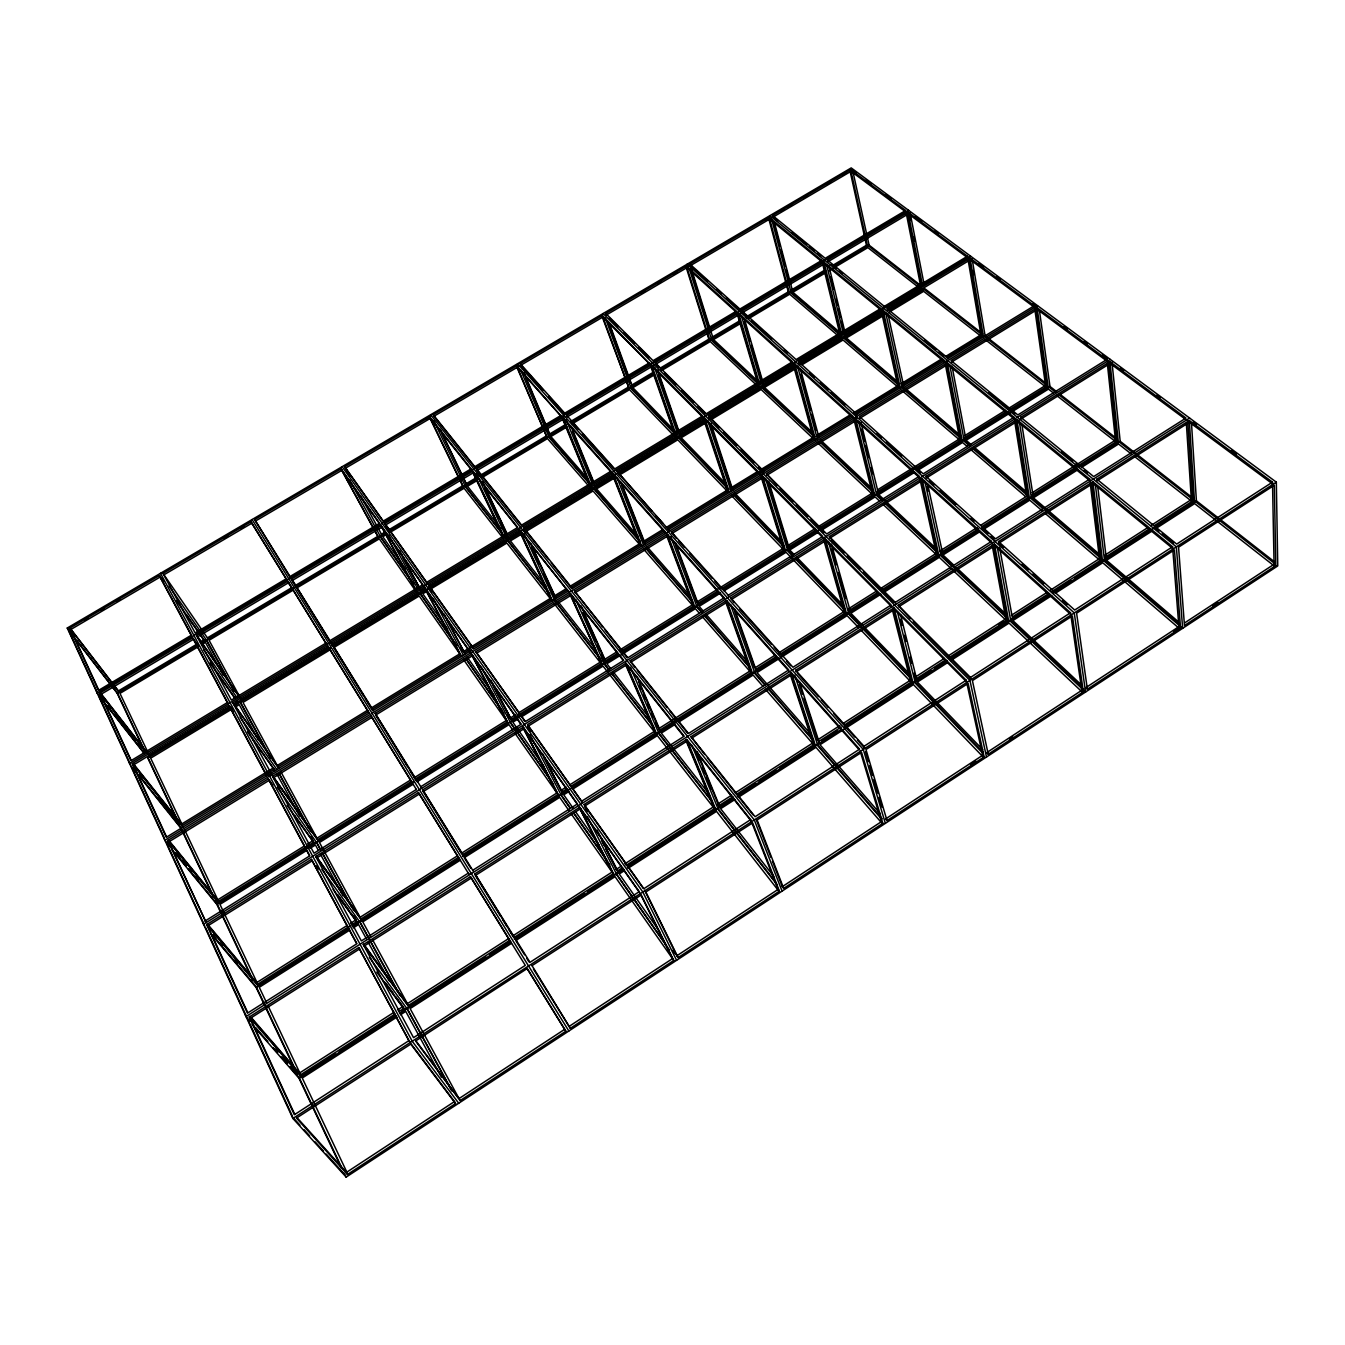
<?xml version="1.0" encoding="UTF-8"?>
<svg xmlns="http://www.w3.org/2000/svg" width="1345" height="1345" viewBox="0 0 1345 1345"><rect width="100%" height="100%" fill="white"/><g stroke="black" fill="none" stroke-linecap="round" stroke-linejoin="round"><path stroke-width="1.5" d="M296.875 1117.476L346.489 1172.369L454.475 1101.572L410.948 1043.72M564.665 1029.328L459.015 1098.596L415.756 1040.61M569.103 1026.42L672.5 958.632L640.876 894.98M678.132 957.59L645.852 891.987L752.628 822.871L779.411 891.163L678.132 957.59L676.854 955.774L778.066 889.432L752.006 823.073M783.681 888.372L757.117 819.962L861.557 752.376L882.841 823.325L783.681 888.372L782.319 886.641L881.412 821.677L860.077 750.712M894.425 609.487L796.19 671.827L795.685 670.264L894.021 607.873L966.198 680.217L982.623 755.318L885.582 818.937L887.028 820.584L984.136 756.899L968.131 683.411L865.961 749.535L887.028 820.584M1083.767 689.01L986.709 752.645L988.222 754.209L1083.347 691.818L1072.385 615.926L972.418 680.62L988.222 754.209M1003.488 547.415L998.831 543.212L998.528 541.564L1092.88 481.695L1172.571 546.759L1178.892 626.652L1085.768 687.698L1087.365 689.195L1180.557 628.081L1174.437 549.886L1076.605 613.202L1087.365 689.195M1184.575 622.937L1274.068 564.261L1272.505 482.132L1189.299 420.497L1096.847 479.173L1097.049 480.871L1189.417 422.246L1272.538 483.881M970.821 764.733L976.016 761.32M1009.473 739.38L1012.919 737.127M1173.748 631.662L1179.01 628.199L1102.732 562.765L1055.169 593.38M1212.736 606.091L1217.998 602.644M455.551 1103.572L410.797 1044.107L296.472 1118.082L347.481 1174.454L455.551 1103.572L454.475 1101.572M460.108 1100.58L565.841 1031.228L527.24 968.534L415.605 1040.996L460.108 1100.58L410.124 1008.599L511.487 943.349M533.427 969.022L570.297 1028.32L673.778 960.448L641.246 894.963L532.032 965.643M1275.8 565.606L1184.474 625.509L1178.556 547.213L1274.337 485.226L1275.8 565.606L1274.068 564.261M346.169 1177.094L1277.75 565.942L1276.338 482.166L851.217 167.906L67.25 628.031L292.891 1118.452L346.169 1177.094L344.387 1173.328M408.729 1040.761L294.37 1114.719L249.262 1017.005L358.728 947.536L409.704 1042.056L358.728 947.536M750.644 819.626L643.835 888.709L584.15 804.495L686.723 739.414L750.644 819.626L751.233 821.122L687.345 740.927L584.89 805.958L643.347 888.457M857.505 740.12L864.465 747.87L864.011 746.307L966.198 680.217M913.322 621.592L970.838 679.057L970.502 677.443L1070.502 612.765L994.476 544.137L898.157 605.25L910.363 618.65M1172.571 546.759L1074.705 610.042L998.528 541.564M1272.505 482.132L1176.69 544.086L1096.847 479.173M292.891 1118.452L1276.338 482.166M251.33 1017.593L299.447 1073.075L394.135 1012.197M397.632 1009.927L402.895 1006.548L395.581 996.595M363.335 944.61L413.537 1037.651L525.29 965.374L470.431 876.654L363.335 944.61L409.233 1007.371L407.249 1003.757L508.561 938.608M597.045 830.05L618.582 872.67L616.262 869.358L621.457 866.012M624.937 863.776L713.506 806.832L685.614 739.666M731.714 795.114L717.591 804.192L720.079 807.353L697.181 751.636M735.244 792.844L812.901 742.911L790.574 675.459M816.903 740.338L839.818 725.594M843.349 723.324L910.33 680.267L892.576 610.596M916.012 676.602L944.207 658.478M947.721 656.209L1005.841 618.834L992.139 545.112M1011.457 615.237L1046.679 592.59M1050.21 590.32L1099.504 558.612L1090.173 482.855M1105.052 555.048L1147.335 527.862M1150.849 525.592L1191.367 499.533L1186.374 423.877M999.083 624.87L1004.362 621.474M395.111 1014.012L300.355 1074.958L250.859 1017.93M398.624 1011.759L403.887 1008.363L384.351 981.85M509.637 940.34L408.241 1005.556L363.318 944.123M579.056 807.269L612.076 872.048L512.832 935.868L513.908 937.599L613.236 873.695L579.291 807.084L639.951 893.114M622.634 867.659L617.405 871.005L601.501 839.499M626.097 865.423L714.733 808.412L686.875 741.246M732.958 796.677L718.835 805.773L697.5 753.889M736.488 794.407L814.196 744.424L791.28 674.988M841.146 727.09L818.214 741.835L819.542 743.348L799.434 681.764M844.677 724.82L911.708 681.696L892.996 608.041L966.551 681.831M900.562 614.833L917.038 680.604L915.642 679.175L945.602 659.891M949.133 657.621L1007.287 620.213L993.266 544.422M1012.919 616.598L1048.159 593.918M1051.689 591.649L1101.034 559.923L1091.753 484.133M1148.882 529.123L1104.817 557.486L1106.347 558.78L1097.789 487.024M1154.178 525.727L1192.965 500.777L1187.753 421.019M289.562 1066.551L299.145 1077.547L335.662 1054.06M339.142 1051.824L394.774 1016.013M401.735 1011.541L486.15 957.22M489.664 954.95L509.032 942.509M514.311 939.113L584.436 893.988M587.933 891.735L622.987 869.173M628.233 865.81L733.025 798.375M738.254 795.013L755.688 783.799M759.168 781.546L776.603 770.332M780.083 768.096L816.684 744.542L881.244 818.634M821.896 741.196L837.548 731.125M844.492 726.653L912.313 683.025M915.777 680.789L931.396 670.735M934.876 668.499L947.014 660.681M950.495 658.445L1009.507 620.482L1085.566 692.019L1074.252 612.9L687.194 264.175L687.682 265.755M1011.272 619.339L1048.36 595.482M1055.421 590.926L1071.326 580.704M1074.857 578.434L1150.782 529.577M1156.078 526.164L1194.915 501.181L1274.505 563.404M252.154 1024.52L299.027 1078.303L396.086 1015.828M399.599 1013.575L510.713 942.072L470.431 876.654M514.984 939.331L623.794 869.307M627.274 867.071L733.95 798.409M737.43 796.19L840.726 729.713M846.022 726.3L947.014 661.303M950.545 659.033L1049.655 595.263M1053.169 592.994L1196.411 500.828L1191.485 423.053M396.994 1017.039L302.255 1078.017L347.498 1173.479M400.507 1014.786L405.77 1011.406L441.463 1077.177M624.45 870.635L619.238 873.981L659.655 931.648M627.93 868.399L716.532 811.354L778.587 890.777M734.757 799.636L720.634 808.715L773.779 876.436M738.287 797.35L815.978 747.349L881.832 823.09M947.351 662.782L917.408 682.066L982.674 749.602M950.881 660.513L1009.036 623.088L1081.985 691.834M1051.655 595.65L1012.886 620.6L1081.414 684.924M1152.346 530.838L1106.531 560.327L1178.153 621.558M1155.876 528.568L1194.646 503.602L1274.102 565.858M472.751 870.282L577.375 803.957L523.289 727.258L422.767 789.902M581.78 801.166L684.185 736.236L626.03 663.253L527.526 724.619L582.519 802.612L528.282 726.098L626.686 664.766M895.686 603.989L895.282 602.375L991.45 541.396L922.082 478.77L829.344 536.571L829.798 538.168L922.435 480.417M1089.702 479.106L995.502 538.841L925.982 476.349L1016.921 419.674L1089.702 479.106L1089.921 480.804L1015.744 420.178M1189.585 418.043L246.017 1016.551L250.103 1021.242M474.936 873.796L579.729 807.303L639.228 891.685L529.997 962.331L474.936 873.796L513.908 937.599M691.044 736.673L791.465 672.954L859.606 749.165L755.133 816.718L691.044 736.673L704.73 754.511M250.372 1018.283L359.72 948.881M364.31 945.955L471.288 878.066M475.794 875.208L580.468 808.765M691.666 738.186L791.97 674.517M898.561 606.864L994.779 545.784L1070.738 614.43M998.831 543.212L1093.081 483.393L1172.705 548.457M207.416 923.981L256.626 982.657L347.027 925.545M350.574 923.309L355.887 919.946L350.995 913.188M457.384 855.84L360.073 917.307L316.209 856.261M461.486 853.251L556.897 792.978L522.852 727.51M542.371 753.402L563.034 793.466L560.915 790.44L566.211 787.094M569.742 784.858L654.494 731.327L625.997 665.624M725.459 601.265L750.207 670.869L658.428 728.839L660.698 731.73L637.278 677.224M755.856 667.305L775.275 655.032M778.805 652.813L844.122 611.538L823.762 540.017M847.922 609.15L876.183 591.296M879.731 589.06L936.271 553.333L920.131 479.963M939.987 550.979L977.159 527.509M980.69 525.273L1026.706 496.204L1014.618 421.019M1032.136 492.774L1117.258 439.008M458.359 857.421L360.981 918.971L317.117 857.942M567.287 788.607L561.975 791.953L544.12 757.353M570.818 786.371L655.62 732.773L626.333 665.187M776.485 656.41L755.285 669.793L756.495 671.189L734.706 609.235M780.016 654.174L845.4 612.866L824.502 539.328M877.478 592.59L849.199 610.462L850.46 611.773L831.462 544.137M881.025 590.354L937.599 554.594L921.056 479.173L991.753 543.061L991.45 541.396M941.332 552.24L978.521 528.736M982.052 526.5L1028.101 497.415L1016.063 422.212M258.072 985.818L349.263 928.185M352.777 925.965L459.469 858.53M462.983 856.294L567.758 790.087M573.071 786.724L674.131 722.837M677.678 720.601L776.872 657.89M782.185 654.544L877.814 594.103M883.127 590.741L939.802 554.913L951.924 566.312M941.567 553.804L978.79 530.283M982.321 528.03L1076.303 468.632M1079.85 466.396L1118.889 441.715L1132.103 452.054M210.795 933.649L256.138 987.465L348.826 928.891M352.373 926.638L459.351 859.018L418.446 792.592L315.806 856.546L361.351 940.928L468.262 873.14L469.119 874.536L418.446 792.592M578.115 805.403L522.986 727.208L557.956 794.491L462.478 854.832L463.453 856.412L777.713 657.772M781.243 655.536L878.773 593.885M882.32 591.649L978.118 531.09M981.648 528.854L1077.547 468.228M1081.094 465.992L1120.183 441.278L1112.197 364.344M349.734 930.118L259.266 987.314L266.428 1002.428M353.281 927.882L358.594 924.519L366.462 938.995M460.141 860.312L362.78 921.863L370.665 936.322M569.036 791.448L563.74 794.811L573.189 808.295M572.567 789.229L657.352 735.614L714.061 808.194M675.425 724.182L661.303 733.109L709.118 794.038M678.956 721.946L753.116 675.055L762.716 686.068M880.925 594.238L850.881 613.253L910.279 674.702M884.472 592.002L939.264 557.351L1006.127 620.348M980.169 531.494L942.996 554.997L953.655 565.001M983.716 529.257L1029.749 500.155L1042.459 511.066M1077.748 469.792L1033.397 497.835L1100.294 555.014M1081.296 467.556L1118.552 444.001L1131.515 454.156M411.419 781.495L317.723 839.717L273.859 777.847M415.37 779.041L507.284 721.895L471.574 654.292L520.7 723.98M617.59 653.334L605.2 661.034L583.394 612.109M621.138 651.131L693.768 605.973L667.641 536.52M717.019 591.531L697.5 603.653L698.61 604.931L675.56 543.111M722.349 588.219L784.454 549.601L762.413 478.416M816.583 529.627L788.12 547.331L768.667 483.981M820.147 527.425L873.51 494.254L854.899 419.388M1006.581 411.536L964.516 437.68L965.811 438.789L952.058 366.26M1010.078 409.351L1046.898 386.469L1036.238 310.493M414.193 781.563L217.167 904.075L188.283 868.803M415.958 780.47L517.035 717.625M520.582 715.422L618.112 654.78M623.424 651.468L717.473 592.994M722.803 589.682L816.987 531.124M820.534 528.904L913.12 471.338M916.685 469.119L1008.565 411.99M1012.079 409.821L1048.848 386.956L1055.371 392.051M171.992 849.62L216.915 904.445L412.31 782.941L371.018 715.91L416.412 789.582M409.788 770.097L416.261 780.487L618.65 654.645M622.197 652.443L718.146 592.775M723.475 589.463L913.322 471.422M916.819 469.254L1007.893 412.612M1011.406 410.427L1049.974 386.452L1039.433 310.426M306.593 850.511L219.975 904.378L256.744 981.968M310.123 848.308L315.436 845.013L318.395 850.46M413.117 784.253L319.454 842.508L361.889 920.619L315.806 856.546M417.068 781.798L508.982 724.636L512.529 729.73M518.161 718.919L512.849 722.215L543.767 766.331M521.692 716.717L603.048 666.111L655.082 732.722M720.432 593.111L699.148 606.36L703.2 611M723.98 590.909L786.085 552.274L844.542 613.001M818.197 532.301L789.75 550.004L794.038 554.443M821.761 530.081L875.107 496.893L879.613 501.147M914.398 472.465L878.722 494.657L935.817 548.256M917.962 470.246L962.566 442.505L967.274 446.557M204.978 921.09L309.602 855.941L268.277 778.906L167.772 840.507L206.088 922.401L168.865 841.836M416.462 789.397L314.007 853.201L272.514 776.317L371.035 715.943M728.822 596.793L728.284 595.23L822.736 536.42L762.514 476.046L671.374 531.897L676.115 538.084M1014.012 417.303L923.225 473.843L859.539 416.597L947.284 362.831L1014.012 417.303L1014.281 418.984L946.275 363.402L960.986 439.882L877.108 492.001L878.352 493.161L860.935 422.28M1106.901 359.468L1017.846 414.933L950.982 360.561L1037.113 307.786L1106.901 359.468L1107.086 361.2L1035.953 308.442M1110.297 359.434L203.532 924.25L204.642 925.562M311.401 859.304L356.744 943.837L247.48 1013.138L206.609 924.603L311.401 859.304L356.744 943.349M630.166 660.664L726.687 600.526L788.758 669.928L688.489 733.496L630.166 660.664L630.822 662.194L727.241 602.089L789.263 671.491M730.755 597.987L825.359 539.042L891.147 604.998L792.978 667.255L730.755 597.987L734.067 602.627M1020.754 417.286L1109.928 361.721L1185.987 418.06L1093.67 476.584L1020.754 417.286L1021.023 418.967L1111.996 362.276M312.393 860.665L207.702 925.915L247.715 1012.533M316.798 857.925L419.321 794.021M423.641 791.331L524.062 728.738M731.31 599.551L825.813 540.656L891.567 606.612M1019.106 420.161L926.335 477.979L925.982 476.349M168.713 840.255L217.47 899.99L304.054 846.19M307.585 844.004L312.881 840.709L314.528 843.752L287.141 805.336M410.511 780.033L316.899 838.204L274.212 777.982M414.462 777.578L506.325 720.5L472.515 656.545M491.026 680.637L512.142 720.87L510.192 718.096L515.505 714.8M519.036 712.598L602.257 660.883M581.107 605.922L606.242 662.362L604.157 659.706L616.548 652.006M620.079 649.803L692.658 604.712L666.515 535.243M696.391 602.392L783.294 548.39L761.22 477.206M815.389 528.434L786.959 546.12L789.296 548.541L768.667 481.241M818.954 526.231L872.283 493.094L854.142 420.262M877.663 489.748L961.456 437.68M964.97 435.494L1005.27 410.46M1008.767 408.275L1045.553 385.427L1034.843 309.468M460.679 655.099L372.061 709.353L372.884 710.698L470.649 650.829M568.582 590.858L473.877 648.929L428.483 584.907L519.708 529.863L569.137 592.523L519.422 530.149L551.467 599.517L473.305 647.365M572.146 588.673L665.203 531.763L613.085 473.507L523.558 527.543L525.962 532.805M668.532 529.644L853.234 416.614L794.794 363.856L708.479 415.941L719.205 427.727M856.059 414.798L944.61 360.645L883.211 310.51L798.442 361.671L798.88 363.284L841.583 337.545M947.956 358.527L1034.322 305.719L970.048 258.106L886.775 308.358L948.309 358.392M1037.516 305.634L164.88 840.221L165.973 841.55M375.188 713.405L471.776 654.208L521.137 724.215L420.783 786.707L421.641 788.136L375.188 713.405L416.261 780.487M475.844 651.72L570.566 593.666L623.71 660.345L525.374 721.576L475.844 651.72L524.92 721.357M574.567 591.228L667.456 534.301L724.215 597.768L627.846 657.772L574.567 591.228L602.526 626.82M766.347 473.692L855.773 418.9L919.307 476.281L826.721 533.948L766.347 473.692L777.141 485.579M202.725 922.485L203.835 923.796L166.713 843.164L269.269 780.302L309.602 855.47M273.506 777.696L371.926 717.373M376.062 714.834L472.566 655.688M476.618 653.199L571.255 595.196L623.071 660.244M575.24 592.741L668.045 535.848L724.77 599.332M671.962 533.461L763.002 477.643M766.835 475.289L856.177 420.531L919.677 477.929M947.603 364.495L859.943 418.228L859.539 416.597M951.302 362.225L1037.348 309.485M133.323 763.674L181.525 824.115L273.371 767.911M277.238 765.54L367.42 710.345M371.22 708.025L459.788 653.821L424.532 588M519.321 530.787L550.508 598.29L463.521 651.535L465.32 654.09L443.884 613.824M566.632 588.421L554.174 596.054L543.834 573.525M570.196 586.235L639.632 543.75L612.379 474.634M662.883 529.51L643.229 541.547L645.281 543.884L621.222 482.384M666.447 527.324L728.956 489.076M757.067 471.876L730.738 487.983L732.89 490.219L710.933 423.423M760.581 469.724L814.986 436.436M850.208 414.865L816.718 435.36L817.861 436.436L851.368 415.908M853.739 412.713L897.804 385.729L881.563 312.191M901.234 383.644L941.971 358.712M945.501 356.543L982.623 333.829M247.614 731.999L274.884 770.702L274.128 769.306L182.214 825.578L133.996 765.154M368.244 711.69L278.012 766.936L233.122 702.914M469.741 649.551L464.412 652.813L446.876 619.86M531.14 544.069L556.09 598.491L555.132 597.264L567.607 589.631M571.171 587.462L640.64 544.927L613.421 475.811M663.926 530.67L644.255 542.707L621.693 485.057M667.49 528.484L728.267 491.278L704.192 418.648L760.597 475.239L760.11 473.642L704.78 418.177L616.867 471.221L651.821 511.033M854.899 413.756L898.998 386.755L882.337 311.149L944.93 362.309L944.61 360.645M902.428 384.653L943.181 359.703M946.729 357.535L982.186 335.83L969.392 260.863M970.518 256.105L129.54 763.422L130.616 764.767M270.866 773.257L271.841 774.636L232.904 702.914L327.625 645.751L369.236 713.018L166.292 837.296L132.298 763.641L228.835 705.368L233.374 711.808M372.884 710.698L331.627 643.347L424.566 587.261L469.808 651.417M233.895 704.309L328.516 647.197L241.394 699.837L196.538 635.512L287.746 581.259L326.583 644.289M332.501 644.776L425.356 588.74L470.599 652.897M520.397 531.359L429.274 586.37L473.457 648.727M615.59 473.911L524.247 529.039L548.676 559.57M617.473 472.767L705.301 419.758M709 417.522L795.231 365.47M798.88 363.284L883.564 312.158M887.128 310.006L972.082 258.728M149.06 755.571L230.567 706.377M234.114 704.242L237.645 702.107M424.835 589.11L421.271 591.262L403.567 558.41M430.215 585.865L505.35 540.522L506.241 541.648M591.548 488.487L508.898 538.37L509.789 539.513M612.698 475.71L595.028 486.369L595.986 487.462M617.994 472.515L676.3 437.327M704.578 420.245L679.729 435.259L680.721 436.284M709.908 417.034L759.639 387.024L760.682 388.016M793.365 366.664L763.002 384.989L764.061 385.981L744.273 318.53M882.656 312.763L844.912 335.544L846.005 336.502L828.873 265.822M888.053 309.501L922.199 288.889L923.359 289.797M231.542 707.604L147.799 758.076L179.557 825.326L157.365 797.585M234.803 705.537L331.089 647.5M332.871 646.424L520.565 532.99M524.163 530.821L613.656 476.786M618.549 473.928L705.604 421.271M709.151 419.119L794.441 367.639M799.115 364.898L883.783 313.688M889.179 310.426L924.99 288.805L980.976 332.534M232.164 708.949L150.674 758.176L181.625 823.493M235.711 706.814L239.242 704.679L258.257 739.7M330.013 649.854L242.991 702.409L278.768 768.331L232.904 702.914M426.399 591.649L422.818 593.801L447.666 629.258M429.98 589.48L506.88 543.027L551.147 599.685M521.204 534.385L510.428 540.892L545.936 586.134M524.802 532.216L593.078 490.975L640.186 545.162M614.211 478.198L596.558 488.874L638.387 536.789M619.524 475.004L677.796 439.798L727.679 491.614M706.091 422.717L681.226 437.73L725.493 483.528M711.404 419.505L761.119 389.478L813.641 438.974M794.845 369.118L764.498 387.444L812.615 432.619M801.99 364.798L843.063 339.999L898.141 387.242M882.32 316.277L846.375 337.998L898.41 382.451M889.516 311.939L923.662 291.31L979.547 335.107M100.791 694.457L193.596 639.245L228.314 703.956L227.339 702.561L130.936 760.698L99.732 693.112L192.621 637.849L198.303 645.987M325.978 643.078L231.39 700.106L196.538 635.512M880.74 308.509L796.089 359.552L742.07 310.981L824.048 262.225L880.74 308.509L881.11 310.14L823.308 262.914L840.608 333.51M967.475 256.206L908.077 212.224L827.511 260.157L884.321 306.357L967.475 256.206L967.761 257.87L907.219 212.981M561.084 415.353L474.802 466.665L433.241 414.764L516.732 365.756L561.722 416.883L516.48 366.26L546.911 437.159L516.732 365.756M649.5 362.78L564.732 413.184L520.246 363.688L602.325 315.503L650.055 364.344L601.938 316.092L629.006 388.234L602.325 315.503M821.778 260.358L769.256 217.487L689.901 264.091L739.901 309.047L821.778 260.358L822.165 261.972L768.634 218.226L765.036 220.345M908.598 210.324L97.109 692.944L100.74 697.567M291.596 578.972L381.156 525.693L422.767 584.705L329.962 640.674L291.596 578.972L332.114 645.079L417.656 593.448L381.106 525.979M384.922 523.44L472.885 471.12L517.758 527.408L426.684 582.335L384.922 523.44L388.671 530.384M476.601 468.901L563.017 417.505L611.017 471.17L521.608 525.105L476.601 468.901L479.946 476.012M566.649 415.336L651.552 364.831L702.561 415.958L614.783 468.901L566.649 415.336L567.271 416.866L653.889 365.336M655.133 362.696L738.539 313.082L792.457 361.755L706.259 413.739L655.133 362.696L658.596 367.185M197.513 636.908L288.62 582.688M292.47 580.401L381.946 527.156L423.557 586.168M473.608 472.616L385.712 524.903L427.458 583.814M477.307 470.414L563.639 419.035M655.671 364.26L740.776 313.62M742.07 310.981L742.541 312.578L824.435 263.839M910.111 212.863L827.898 261.771L827.511 260.157M114.611 685.95L118.427 690.893L196.79 644.205M200.355 642.086L203.919 639.951L204.575 641.145L176.548 600.643M291.596 587.731L207.533 637.799L208.189 639.009L163.014 573.407L250.96 521.776L287.09 580.216L286.216 578.787L195.143 632.923L163.014 573.407M295.866 586.756L254.659 519.59L341.075 468.867L378.584 537.462L377.81 536.352L295.143 585.613L295.866 586.756L385.611 533.276L295.984 586.908M384.838 532.183L381.308 534.284L382.081 535.377L360.342 495.431M388.369 530.064L462.613 485.848L463.437 486.89L429.66 416.866L344.723 466.732L349.683 476.164M442.017 433.746L466.042 483.796L476.702 477.441M480.266 475.323L546.02 436.15M547.011 428.467L549.399 434.149L565.488 424.549M570.852 421.355L628.081 387.276M652.997 372.414L631.393 385.292L632.335 386.25L609.167 322.716M660.21 368.127L708.815 339.175L709.79 340.1L686.488 266.075L605.788 313.469L606.36 314.999L688.69 266.646M740.422 320.345L712.077 337.225L713.069 338.15L689.901 264.091M745.752 317.168L788.271 291.848L789.296 292.722L787.699 286.754M825.393 269.723L791.482 289.932L792.508 290.806L774.619 223.102M832.538 265.469L866.449 245.261L867.525 246.101L850.679 169.705L772.618 215.519L773.039 217.117L852.68 170.344L856.008 172.816M112.089 686.639L117.166 693.23L197.446 645.398M201.01 643.28L292.302 588.875L250.96 521.776M389.159 531.157L477.542 478.501M481.107 476.382L566.38 425.558M571.759 422.364L653.956 373.372M661.152 369.085L739.649 322.296L660.731 369.556M746.744 318.076L824.653 271.656M833.597 266.327L869.105 245.16L921.056 285.728M112.492 686.69L117.553 693.23L197.698 645.466M203.045 642.288L294.185 587.984M389.31 531.292L477.408 478.803M482.72 475.626L566.127 425.928M571.474 422.75L653.569 373.826M748.778 317.084L825.763 271.202M834.64 265.923L868.366 245.816L919.207 285.577M198.337 646.676L119.974 693.398L147.614 751.721M201.901 644.558L205.466 642.439L223.119 674.971M293.126 590.186L209.063 640.287L242.1 701.132M386.351 534.621L382.804 536.722L405.585 569.204M389.882 532.519L464.109 488.269L502.542 537.479M476.416 480.938L467.539 486.234L500.945 528.804M481.745 477.761L547.499 438.571L588.454 485.663M566.968 426.953L550.862 436.553L586.454 477.307M572.331 423.759L629.527 389.663L672.904 434.721M654.46 374.801L632.856 387.679L674.871 431.157M661.656 370.514L710.261 341.546L755.974 384.62M740.086 323.758L713.522 339.596L757.807 381.156M748.946 318.479L789.683 294.202L837.75 335.443M825.023 273.136L792.894 292.285L839.499 332.114M828.587 271.017L867.861 247.614L918.097 286.973M159.248 575.61L191.242 635.26L98.488 690.405L69.738 628.165L159.248 575.61L163.703 582.066M84.516 619.877L88.081 617.775M100.589 610.428L104.17 608.343M116.679 600.996L120.26 598.895M224.245 537.832L227.843 535.73M240.385 528.366L243.966 526.265M425.928 419.421L429.543 417.303L471.809 470.363M641.212 293.025L644.793 290.923M657.335 283.576L660.916 281.458M673.458 274.111L677.039 272.009M780.84 211.064L784.37 208.979M787.918 206.895L791.465 204.827M803.856 197.547L807.404 195.462M826.889 184.013L830.437 181.945M842.844 174.665L846.375 172.58M160.206 577.005L70.797 629.51L98.673 689.867M163.972 574.786L251.834 523.205M255.533 521.019L341.882 470.313L379.088 523.087M345.514 468.178L430.366 418.345M433.241 414.764L433.947 416.244L519.12 366.227M520.246 363.688L520.885 365.201L602.896 317.033M771.357 218.109L690.388 265.654L707.571 281.122M866.012 180.23L871.022 183.929M886.036 195.042L891.046 198.741M915.054 216.528L921.661 221.404M934.859 231.172L938.154 233.61M978.672 263.603L983.615 267.268M996.813 277.02L1000.108 279.457M1033.078 303.869L1036.373 306.307M1064.08 326.818L1067.409 329.273M1084.036 341.58L1087.348 344.034M1102.312 355.114L1107.288 358.796M1120.251 368.395L1123.563 370.833M1156.633 395.312L1159.945 397.75M1193.015 422.246L1196.344 424.701M1231.28 450.558L1236.274 454.257M850.679 169.705L905.706 210.459L825.225 258.307L772.618 215.519M851.032 171.319L906.026 212.106M969.039 258.828L1034.557 307.417L1034.322 305.719M1108.599 362.309L1186.105 419.791M1045.653 383.073L985.112 335.779L972.418 260.745M1049.974 386.452L1056.548 391.58M1059.826 394.135L1115.627 437.73M1120.183 441.278L1191.603 497.078M1196.411 500.828L1274.371 561.722M924.133 289.427L980.875 333.812M987.364 338.873L1045.62 384.418M1058.616 394.589L1115.627 439.176M1135.415 454.644L1191.62 498.591M1045.553 385.427L1048.243 387.528L1037.113 307.786M1191.367 499.533L1194.545 502.021L1189.299 420.497M985.313 339.629L1045.771 386.973M1053.37 392.942L1048.461 389.092L966.097 440.319L970.821 444.354M1056.649 395.497L1115.644 441.715M1134.76 456.695L1191.485 501.13M774.619 218.411L777.813 221.017M792.155 232.685L806.496 244.353M809.69 246.959L814.465 250.842M817.659 253.448L820.837 256.038M831.143 264.427L836.002 268.378M839.246 271.017L842.491 273.657M924.351 340.302L935.683 349.515M938.911 352.155L943.77 356.106M988.777 392.74L1014.853 413.957M1061.491 451.92L1072.822 461.15M1076.067 463.79L1079.312 466.429M1084.171 470.38L1087.399 473.02M1154.027 527.257L1158.919 531.225M1162.164 533.881L1173.563 543.145M769.878 215.654L1176.371 546.843L1182.642 628.334L1103.102 560.243M905.521 388.537L960.38 435.427M973.965 447.028L1027.462 492.758M840.591 334.266L790.894 291.764L771.895 220.092M844.357 337.494L897.939 383.342M959.893 436.335L901.907 386.721L885.8 313.116M970.333 445.262L964.046 439.882L949.839 365.369M973.477 447.952L1026.958 493.716M1099.806 556.04L1031.329 497.448L1019.426 422.195M1179.262 624.013L1104.447 560.008L1095.318 484.183M790.272 292.369L838.91 334.014M843.618 338.049L897.855 384.485M904.227 389.949L959.859 437.579M963.037 440.303L969.291 445.649M972.401 448.322L1027.059 495.111M1030.169 497.784L1042.863 508.662M1046.023 511.369L1099.941 557.536M840.49 336.603L842.693 338.503M897.804 385.729L900.192 387.78L883.211 310.51M1026.706 496.204L1029.497 498.608L1016.921 419.674M1099.504 558.612L1102.547 561.218L1092.88 481.695M1178.892 626.652L1180.557 628.081M902.091 390.638L959.977 440.303M970.418 449.247L1025.378 496.406M1045.637 513.79L1099.706 560.159M798.442 361.671L857 414.31M716.935 289.545L721.626 293.765M726.317 297.985L740.372 310.628L739.901 309.047M742.541 312.578L748.711 318.126M751.788 320.9L771.845 338.957M784.185 350.07L787.279 352.844M809.656 372.985L814.28 377.138M820.433 382.686L828.133 389.613M831.21 392.387L845.08 404.845M877.007 433.594L881.664 437.781M886.321 441.967L901.839 455.938M917.374 469.909L920.468 472.7M929.429 480.77L934.052 484.94M940.239 490.488L955.673 504.375M971.107 518.262L974.184 521.053M981.917 527.997L988.087 533.545M991.164 536.319L994.258 539.11M1022.133 564.177L1028.337 569.776M1032.994 573.962L1043.871 583.747M1062.516 600.526L1067.173 604.729M686.488 266.075L736.387 311.132L653.082 360.662L605.788 313.469M736.858 312.712L685.984 266.747L705.738 329.39M791.364 361.973L737.934 313.688L758.462 383.056M853.638 418.245L794.071 364.411L814.381 438.571L731.814 489.109L711.118 426.247M820.887 440.387L871.762 488.134M956.698 567.859L1005.404 613.589M757.218 382.148L711.438 339.125L689.918 270.564M762.38 386.99L813.473 435.023M820.248 441.379L872.586 490.572M882.555 499.937L876.553 494.287L858.547 421.405M885.565 502.761L936.624 550.744M1006.245 616.178L940.811 554.678L924.839 481.241M1082.237 687.581L1010.683 620.331L997.183 546.558M710.9 339.646L757.269 383.258M761.758 387.478L813.473 436.116M819.559 441.832L874.166 493.195M875.679 494.624L881.782 500.357M884.842 503.232L936.742 552.055M954.95 569.17L1006.48 617.624M872.283 493.094L874.738 495.414L855.773 418.9M936.271 553.333L938.944 555.855L922.082 478.77M1005.841 618.834L1008.75 621.575L994.476 544.137M1083.347 691.818L1081.767 690.321L1070.502 612.765M817.407 442.522L872.653 494.59M882.606 503.971L936.608 554.846M708.479 415.941L763.943 471.288M829.344 536.571L895.282 602.375M898.157 605.25L970.502 677.443M609.302 317.958L618.162 326.801M624.08 332.703L634.42 343.042M638.858 347.464L649.198 357.787M664.43 373.019L676.115 384.687M681.965 390.521L693.633 402.189M698.021 406.56L705.318 413.856M723.593 432.098L736.707 445.212M741.095 449.583L754.226 462.697M758.597 467.068L762.968 471.439M780.083 488.521L793.331 501.752M796.274 504.678L808.042 516.446M810.985 519.389L824.216 532.603M831.26 539.631L844.441 552.795M847.367 555.72L860.548 568.885M863.473 571.81L894.223 602.526M603.115 313.536L969.93 680.402L986.507 757.016M652.09 366.395L703.082 417.538M761.791 476.433L823.19 538.017M734.841 493.195L781.563 541.531M796.896 557.385L842.609 604.695M674.114 432.249L630.67 387.242L605.334 317.941M679.006 437.327L727.527 487.596M734.051 494.338L783.664 545.734M793.18 555.603L787.464 549.685L765.524 478.45M796.038 558.562L844.593 608.865M860.144 624.988L848.561 612.984L828.369 541.396M863.053 627.98L909.388 675.997M983.212 752.477L915.071 681.865L897.502 612.16M630.267 387.713L674.265 433.309M678.519 437.73L727.628 488.655M733.412 494.641L783.866 546.944M786.741 549.92L792.541 555.939M795.45 558.948L843.349 608.612M847.703 613.118L909.724 677.409M914.045 681.898L982.153 752.511M675.291 436.284L677.292 438.369L651.552 364.831M783.294 548.39L785.631 550.828L762.514 476.046M844.122 611.538L846.661 614.177L825.359 539.042M910.33 680.267L913.087 683.142L894.021 607.873M982.623 755.318L984.136 756.899M731.293 495.363L783.748 549.853M858.648 627.661L847.081 615.64L757 672.601L810.514 733.899M861.54 630.67L910.699 681.73M982.943 756.781L913.457 684.605L819.996 744.76L880.504 814.044M291.915 1116.3L299.935 1125.16M304.088 1129.733L309.619 1135.819M315.15 1141.905L323.439 1151.051M326.196 1154.094L344.169 1173.882M616.867 471.221L669.692 530.922M671.374 531.897L728.284 595.23M795.685 670.264L864.011 746.307M520.885 365.201L543.111 389.966M548.676 396.153L563.958 413.167M572.768 422.986L578.266 429.105M582.402 433.712L614.009 468.917M655.94 515.623L662.816 523.272M678.889 541.178L684.437 547.365M689.985 553.535L712.178 578.266M714.952 581.343L721.895 589.076M739.599 608.797L771.374 644.188M774.132 647.264L781.041 654.965M786.573 661.118L790.725 665.741M797.585 673.391L818.483 696.66M821.274 699.77L828.234 707.52M833.816 713.724L854.714 737.01M562.681 417.959L611.622 472.717M612.664 473.877L665.775 533.326M790.625 673.004L858.682 749.165M549.399 434.149L550.273 435.158L524.062 372.75M647.214 546.894L688.64 594.322M705.906 614.093L747.82 662.11M589.614 483.208L548.592 436.15L545.414 428.601M594.238 488.521L640.086 541.093M646.239 548.155L691.767 600.391M702.14 612.294L696.744 606.091L670.718 536.588M704.847 615.388L749.451 666.548M765.524 684.992L754.562 672.399L730.638 604.695M768.264 688.136L813.523 740.053M882.118 818.735L817.525 744.642L794.744 675.156M548.306 436.553L589.85 484.234M593.868 488.84L637.547 538.975M645.734 548.356L693.448 603.115M696.172 606.242L701.653 612.547M704.41 615.707L749.737 667.725M753.856 672.45L764.784 684.992M767.507 688.119L811.22 738.27M590.606 487.394L592.489 489.563L563.017 417.505M639.632 543.75L641.666 546.087L613.085 473.507M692.658 604.712L694.877 607.251L667.456 534.301M750.207 670.869L752.612 673.626L726.687 600.526M812.901 742.911L815.524 745.937L791.465 672.954M881.412 821.677L882.841 823.325M643.599 549.096L693.196 606.124M699.45 613.337L695.415 608.68L606.864 663.757L610.68 668.616M702.157 616.43L750.729 672.298M765.439 689.228L813.355 744.34M245.126 1014.618L246.236 1015.895L205.449 927.327M275.187 1049.167L277.944 1052.328M282.08 1057.086L287.578 1063.407M290.335 1066.585L297.228 1074.504M255.55 1027.496L267.806 1041.585M273.136 1047.705L277.339 1052.53M281.34 1057.12L286.872 1063.475M249.262 1017.005L301.246 1076.857L299.447 1073.075M206.609 924.603L258.274 986.12L256.626 982.657M213.166 934.893L215.839 938.053M219.84 942.811L222.497 945.989M234.501 960.246L237.174 963.407M212.594 934.994L256.323 986.927L294.673 1068.115M208.223 925.747L257.45 984.389L356.795 921.611L337.208 894.526M164.14 838.607L165.233 839.952M175.808 852.864L179.759 857.707M182.399 860.935L186.367 865.777M189.006 869.004L191.646 872.232M195.613 877.058L198.253 880.286M175.169 852.78L185.795 865.76M166.713 843.164L169.352 846.392M169.453 841.852L218.226 901.587L313.704 842.222L294.656 815.507M167.772 840.507L218.966 903.168L217.47 899.99M523.558 527.543L572.432 588.572M433.947 416.244L475.508 468.161M476.399 469.287L521.003 525.004M551.248 562.782L571.827 588.488M605.115 630.065L627.207 657.671M632.116 663.808L634.705 667.036M637.295 670.281L667.086 707.504M669.692 710.732L687.816 733.395M707.352 757.79L753.116 814.952M132.298 763.641L182.903 827.04L181.525 824.115M128.868 761.942L129.944 763.304L98.807 695.651L143.932 753.15M139.09 774.72L141.696 777.982M138.585 774.72L168.31 811.876M170.849 815.053L181.239 828.016M429.66 416.866L471.103 468.867L383.258 521.087L344.723 466.732M472.7 471.49L517.169 527.307M625.526 663.32L683.512 736.118M466.042 483.796L466.866 484.856L440.185 429.223M557.99 601.501L594.658 648.206M613.219 671.861L650.123 718.869M107.146 705.721L144.302 753.099M502.374 533.393L465.151 485.881L433.947 421.002M549.802 593.935L508.007 540.572L476.332 473.373M600.996 659.269L554.258 599.618L524.046 533.965M609.419 670.045L604.342 663.539L575.761 599.601M611.958 673.29L652.644 725.224M669.053 746.172L658.731 732.975L630.368 667.238M671.643 749.468L711.673 800.561M776.3 883.077L718.028 808.664L691.885 745.315M465 486.201L503.988 535.999M507.771 540.824L547.533 591.598M556.494 603.048L598.794 657.049M603.922 663.606L609.083 670.197M611.672 673.509L654.309 727.964M658.193 732.907L712.211 801.889M717.356 808.463L776.906 884.506M100.825 693.398L147.143 752.595M146.487 752.292L100.169 693.112L131.137 760.177M99.732 693.112L145.832 751.989M96.487 691.582L97.546 692.944L68.864 630.637M107.869 706.091L110.441 709.37M114.308 714.296L134.92 740.591M137.509 743.886L140.082 747.164M550.508 598.29L552.425 600.744L519.708 529.863M654.494 731.327L656.747 734.236L626.03 663.253M713.506 806.832L715.977 809.993L686.723 739.414M778.066 889.432L779.411 891.163M554.325 603.754L600.98 663.455M67.25 628.031L70.831 632.671M77.136 640.859L109.971 683.411M71.419 633.932L109.55 683.344M70.209 628.266L112.072 682.655M69.738 628.165L119.016 692.137L118.427 690.893M458.712 1103.253L412.226 1041.232L160.492 573.306M385.813 983.329L393.127 993.282M376.802 972.082L404.862 1010.179L402.895 1006.548M369.32 957.371L407.047 1008.784L451.769 1090.946M364.764 945.602L407.249 1003.757M337.528 894.56L348.54 909.792M316.058 865.743L318.513 869.122M333.207 889.432L357.703 923.275L355.887 919.946M321.926 869.458L359.787 921.947L398.187 992.492M268.277 778.906L272.85 785.312M277.322 787.346L316.546 842.491L320.497 849.737M344.74 467.085L382.837 520.851M342.134 466.698L642.843 892.038L676.585 960.313M272.514 776.317L318.563 841.247L280.668 771.442M341.075 468.867L379.492 523.323L290.049 576.501L254.659 519.59M252.776 739.01L274.128 769.306M240.133 717.322L276.835 769.525M420.43 590.085L422.095 592.456M460.696 647.819L463.05 651.199M467.219 657.133L494.372 695.869M507.368 714.397L510.898 719.441M575.559 811.674L599.197 845.383M672.735 950.293L675.123 953.689M413.84 584.335L380.332 536.42L349.633 480.148M420.296 593.548L456.93 645.919M502.358 710.866L465.807 658.613L503.955 713.472M514.95 728.872L510.209 722.08L481.325 667.238M517.337 732.268L550.593 779.814M570.482 808.244L561.033 794.744L529.947 734.689M574.012 813.305L607.083 860.565M666.363 945.316L616.481 874.015L587.378 816.617M380.299 536.672L411.973 581.965M420.195 593.7L454.896 643.33M509.94 722.03L553.585 784.438M560.663 794.559L570.28 808.328M573.895 813.473L609.974 865.07M615.993 873.678L669.457 950.125M415.168 590.186L379.324 538.807L296.673 588.068L329.928 641.599M416.832 592.254L418.48 594.625M463.47 659.42L508.259 723.291L471.776 654.208M514.9 733.126L559.016 796.005L523.289 727.258M569.137 810.867L559.705 797.35L464.244 857.707L470.834 868.298M571.49 814.246L614.379 875.36L579.729 807.303M673.778 960.448L615.052 876.671L515.757 940.592L524.6 954.815M196.437 643.011L198.791 646.39M216.461 671.71L234.602 697.433M210.089 662.866L234.82 698.324M203.784 649.904L236.703 697.198M197.278 636.017L239.511 696.861M169.083 586.033L206.373 640.069L233.895 690.658M161.904 579.191L159.567 575.811L191.242 634.84M186.417 614.631L198.085 631.511M200.422 634.89L203.919 639.951M331.627 643.347L373.372 710.479M473.608 871.694L422.649 789.734L463.453 856.412M331.341 643.851L332.871 646.323M363.268 695.23L333.678 647.634L419.22 595.986L461.57 656.377L424.566 587.261M365.453 698.761L370.934 707.571M375.877 715.523L407.602 766.566M422.582 790.675L461.184 852.78M475.222 875.36L500.441 915.962M502.643 919.492L507.031 926.554M509.217 930.067L512.512 935.363M526.803 958.363L529.005 961.91M252.103 519.54L568.834 1031.01M287.746 581.259L326.28 643.801M526.904 968.265L565.841 1031.228M327.625 645.751L369.085 713.035M531.931 965.491L570.297 1028.32M341.109 469.22L372.851 527.29M374.835 530.922L377.81 536.352M372.649 939.936L407.165 1003.168M206.609 640.17L234.45 691.296M240.419 702.258L271.034 758.513M278.953 773.039L310.678 831.311M316.613 842.239L320.631 849.62M322.649 853.302L353.769 910.464M359.787 921.527L399.936 995.283M406.947 1008.178L450.743 1088.626M240.217 702.258L270.295 757.521M278.835 773.207L308.879 828.419M322.464 853.369L351.079 905.942M236.955 700.812L238.351 703.385M276.784 773.829L299.784 816.18M310.779 836.439L312.78 840.121M320.362 854.075L343.009 895.804M353.836 915.76L355.803 919.392M368.412 942.61L389.058 980.623M381.156 525.693L415.521 589.16M399.482 550.458L419.152 586.975M384.889 523.726L388.823 531.023M402.727 557.233L418.463 586.437M388.755 535.159L417.337 588.068M266.663 775.426L229.827 706.764L133.374 764.986L166.511 836.741M192.621 637.849L227.339 702.561M228.835 705.368L266.646 775.846M433.174 598.525L463.453 655.234M425.625 584.806L426.415 586.269M428.483 584.907L432.199 591.867M429.341 586.924L431.291 590.589M492.926 684.723L511.167 719.491L601.4 663.404L571.037 595.734M492.909 685.16L510.192 718.096M528.282 726.098L531.107 731.562M528.148 726.401L530.031 730.032M528.013 726.703L529.896 730.335M544.002 757.655L560.915 790.44M584.15 804.495L587.698 811.523M584.638 806.143L586.504 809.841M602.19 841.55L604.073 845.265M605.939 848.964L616.262 869.358M644.541 890.138L676.854 955.774M431.325 416.261L430.619 414.764L754.293 819.929L782.084 891.113M429.543 417.303L458.141 476.584M459.94 480.283L462.613 485.848M472.683 472.229L503.568 537.512M184.786 830.151L218.462 901.217M268.227 1006.211L300.456 1074.235M148.421 754.226L149.698 756.916M346.489 1172.369L347.481 1174.454M472.885 471.12L503.585 536.05M473.591 473.356L503.585 536.789M117.553 693.23L144.638 750.577M148.135 757.975L177.658 820.45M182.987 831.731L213.67 896.661M215.419 900.36L252.759 979.395M299.145 1077.547L341.731 1167.695M117.166 693.23L143.848 749.737M212.762 895.652L180.936 828.251L131.289 766.23L164.359 838.069M216.915 904.445L220.496 912.028M222.295 915.811L252.709 980.219M256.138 987.465L264.175 1004.496M265.957 1008.279L294.555 1068.821M299.027 1078.303L341.512 1168.267M482.569 481.611L507.149 533.898M485.192 487.949L507.132 534.637M485.175 488.689L499.214 518.565M500.979 522.297L507.132 535.377M249.481 1016.349L294.622 1114.08M531.779 547.247L539.53 564.143M248.018 1019.779L292.168 1115.661M531.88 546.591L555.132 597.264M569.977 594.406L602.425 664.733L570.566 593.666M583.175 612.664L595.768 640.892M597.449 644.659L599.954 650.308M601.635 654.057L604.157 659.706M638.556 681.411L659.571 730.285L751.418 672.248L726.687 602.644M639.833 685.614L641.447 689.363M643.868 695.012L645.499 698.761M647.92 704.41L649.534 708.159M651.955 713.808L653.586 717.558M656.007 723.207L657.621 726.956M520.717 370.01L543.817 424.818M518.228 365.235L517.59 363.722L863.288 749.4L885.363 823.359M525.559 377.441L545.431 424.684M697.029 754.226L699.4 759.992M702.561 767.676L704.931 773.442M706.512 777.292L711.27 788.826M563.454 419.859L589.984 484.671M562.496 418.783L589.816 485.495M566.228 419.859L591.901 482.788M563.874 415.353L564.496 416.883M571.154 426.399L593.649 481.729M572.516 431.056L593.481 482.552M574.668 437.613L577.005 443.329M580.115 450.962L582.435 456.678M585.546 464.311L587.883 470.027M589.429 473.843L591.75 479.577M617.086 477.761L643.482 544.994M624.416 493.514L629.679 506.964M631.192 510.797L634.958 520.414M637.967 528.097L641.733 537.697M756.478 820.181L770.92 857.32M772.45 861.22L782.319 886.641M675.862 545.717L696.777 601.719M686.286 575.357L691.347 588.875M608.915 323.691L627.896 375.659M629.292 379.509L630.704 383.359M734.841 611.723L754.612 667.86M651.753 367.319L674.938 433.426M650.728 366.294L674.618 434.334M654.561 367.269L676.972 431.493M657.705 370.11L678.704 430.45M658.714 374.919L678.368 431.358M703.738 419.505L727.191 490.152L729.343 492.404L704.78 418.177M707.789 420.615L731.125 491.312M710.664 427.105L715.204 440.841M799.384 684.235L802.629 694.154M803.94 698.139L817.575 739.851M706.966 333.308L708.815 339.175M691.834 272.581L709.017 327.44M865.642 751.821L868.567 761.69M869.744 765.641L872.686 775.51M873.846 779.461L877.966 793.281M879.126 797.232L882.068 807.101M738.539 313.082L758.933 382.064M737.447 314.696L757.992 384.048M744.357 321.522L750.191 341.344M751.351 345.312L761.253 379.038M741.364 315.604L760.631 381.038M831.832 548.794L836.321 564.715M838.557 572.667L845.837 598.525M794.794 363.856L815.507 439.63L813.237 437.495L793.449 365.369M800.964 374.263L810.783 410.36M811.859 414.361L816.23 430.417M797.602 366.378L817.256 438.571M800.51 369.287L819.004 437.495M768.634 218.226L788.271 291.848M774.081 224.228L779.881 246.118M780.941 250.103L785.161 266.041M786.203 270.026L788.321 277.978M769.256 217.487L786.119 280.786M900.629 619.372L902.125 625.358M904.63 635.311L906.126 641.296M910.145 657.234L911.641 663.22M914.146 673.189L915.642 679.175M856.378 416.614L856.782 418.228M822.669 263.99L839.986 334.586M861.657 429.24L864.65 441.379M865.642 445.43L868.635 457.586M871.123 467.707L872.619 473.776M826.654 264.831L842.878 331.442M824.048 262.225L841.213 332.45M830.689 277.003L833.631 289.108M836.069 299.212L837.548 305.265M838.523 309.3L840.49 317.386M841.466 321.421L843.433 329.491M849.922 170.496L864.213 235.156M865.104 239.208L866.449 245.261M884.321 306.357L884.674 307.988M853.117 172.379L869.105 245.16M927.176 486.94L928.05 491.026M888.019 314.091L903.621 385.679M927.663 484.116L942.677 553.501M906.429 214.158L920.636 285.93M909.792 216.41L910.582 220.479M913.776 236.703L914.566 240.755M908.077 212.224L922.149 283.644M907.623 215.032L921.392 284.787M910.515 214.914L923.78 282.652M945.333 364.327L959.691 438.773L962.263 440.992L947.284 362.831M999.57 547.314L1012.617 619.103M968.097 259.904L980.942 334.855L983.43 336.805L970.048 258.106M972.956 270.496L973.645 274.615M1021.981 425.087L1033.162 496.288L1031.749 495.094L1116.922 441.278L1108.818 364.394M1107.305 363.268L1115.476 440.134L1118.384 442.421L1109.928 361.721"/></g></svg>
